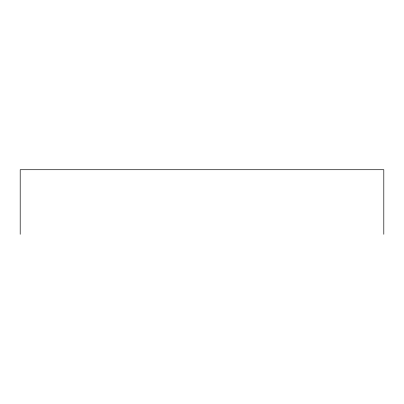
<?xml version="1.0" encoding="UTF-8"?>
<svg xmlns="http://www.w3.org/2000/svg" width="404" height="404" viewBox="0 0 404 404"><rect width="100%" height="100%" fill="white"/><g stroke="black" fill="none" stroke-linecap="round" stroke-linejoin="round"><path stroke-width="0.61" d="M383.8 234.28L383.8 169.72L20.2 169.72L20.2 234.28"/></g></svg>
